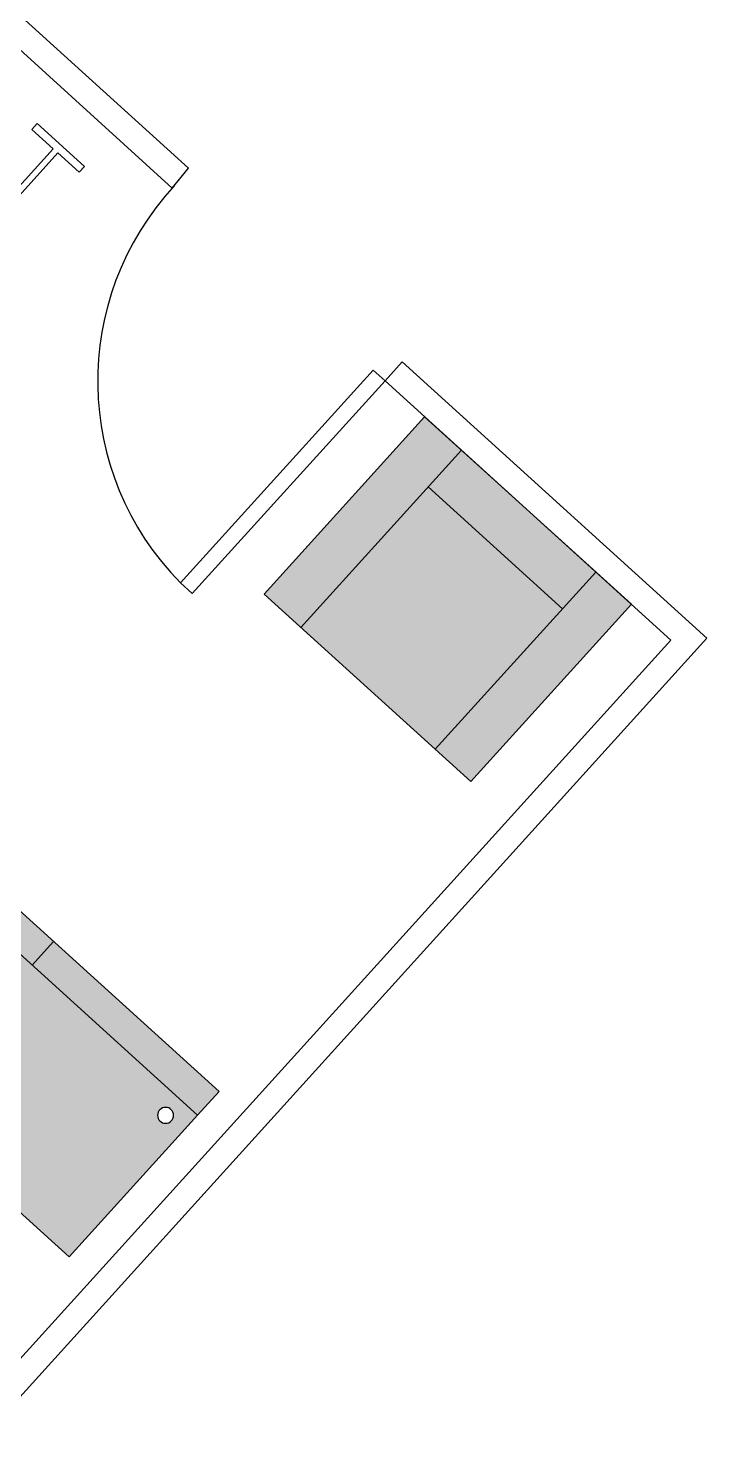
# Model space of a CAD drawing. Extents: x -15 to 8521, y -5327 to 1905.
# Drawn here: x 7420.6 to 7633.5, y -2295.1 to -1855.7 of the extents above; entities that cross this region are included whole.
import ezdxf

# ---------------------------------------------------------------- set-up
doc = ezdxf.new("R2010")
doc.units = 0
for name, color, linetype in [('AR-DIV', 2, 'Continuous'), ('AR-EST', 4, 'Continuous'), ('AR-MOB', 2, 'Continuous'), ('AR-POR', 1, 'Continuous')]:
    doc.layers.add(name, color=color, linetype=linetype)
doc.layers.add('AR-HTC-MOB', color=253, linetype='Continuous', plot=False)

# ---------------------------------------------------------------- blocks, each defined once
blk = doc.blocks.new('porta')
at = {"color": 2}
blk.add_lwpolyline([(0, 0), (0, 0.9), (0.05, 0.9), (0.05, 0)], close=True, dxfattribs=at)
at = {"color": 1}
blk.add_arc((0.0001, 0.0014), 0.9, 359.3457, 86.819, dxfattribs=at)
blk = doc.blocks.new('EST-2')
at = {"layer": 'AR-HTC-MOB'}
h = blk.add_hatch(color=256, dxfattribs=at)
h.dxf.hatch_style = 1
h.paths.add_polyline_path([(1.4002, -0.0004), (1.5002, -0.0002), (1.5002, 0.0999), (1.4, 0.0999)])
h.paths.add_polyline_path([(0.5001, 0.6999), (0.0001, 0.7), (0, 0.1), (1.4, 0.0999), (1.4, 0.0999), (1.4002, 1.4999), (0.8002, 1.4999), (0.8001, 0.9999, -0.326785)])
h.paths.add_polyline_path([(1.3602, 0.1651, -1), (1.3102, 0.1651, -1)], flags=16)
h.paths.add_polyline_path([(1.3185, 1.4259, -1), (1.3685, 1.4259, -1)], flags=16)
h.paths.add_polyline_path([(0.0986, 0.1633, -1), (0.0486, 0.1633, -1)], flags=16)
h.paths.add_polyline_path([(2.1001, 0.9999), (2.1002, 1.4999), (1.5002, 1.4999), (1.5002, 0.0999), (2.9, 0.0998), (2.9001, 0.6998), (2.4001, 0.6999, -0.326785)])
h.paths.add_polyline_path([(1.5898, 0.1651, -1), (1.5398, 0.1651, -1)], flags=16)
h.paths.add_polyline_path([(2.851, 0.168, -1), (2.801, 0.168, -1)], flags=16)
h.paths.add_polyline_path([(1.5291, 1.4263, -1), (1.5791, 1.4263, -1)], flags=16)
h.paths.add_polyline_path([(1.4001, 0.7999), (1.5002, 0.7999), (1.5002, 1.4999), (1.4002, 1.4999)])
h.paths.add_polyline_path([(1.4, 0.0999), (1.5002, 0.0999), (1.5002, 0.7999), (1.4001, 0.7999)])
h.paths.add_polyline_path([(2.2, 0.0999), (2.2, -0.0001), (2.9, -0.0002), (2.9, 0.0998)])
h.paths.add_polyline_path([(2.2, -0.0001), (2.2, 0.0999), (1.5002, 0.0999), (1.5002, -0.0001)])
h.paths.add_polyline_path([(0.7001, 0.1), (0.7001, 0), (1.4002, -0.0001), (1.4, 0.0999)])
h.paths.add_polyline_path([(0, 0.1), (0, 0), (0.7001, 0), (0.7001, 0.1)])
at = {"color": 0}
for p, q in [((2.4001, 0.6999), (2.9001, 0.6998)), ((2.9001, 0.6998), (2.9, 0.0998)), ((2.9, 0.0998), (1.4998, 0.0999)), ((2.2, -0.0001), (2.2, 0.0999)), ((2.9, 0.0998), (2.9, -0.0002)), ((2.9, -0.0002), (1.5, -0.0001))]:
    blk.add_line(p, q, dxfattribs=at)
at = {"color": 1, "linetype": 'Continuous'}
blk.add_circle((2.826, 0.168), 0.025, dxfattribs=at)
blk = doc.blocks.new('poltrona 2')
at = {"layer": 'AR-HTC-MOB'}
h = blk.add_hatch(color=253, dxfattribs=at)
h.dxf.hatch_style = 1
h.paths.add_polyline_path([(1383.4478, 232.7767), (1383.3422, 232.8916), (1382.9235, 232.5063), (1383.0291, 232.3915)])
h.paths.add_polyline_path([(1383.85, 232.3396), (1383.9604, 232.4412), (1383.4525, 232.9931), (1383.3422, 232.8916)])
h.paths.add_polyline_path([(1383.3165, 231.8487), (1383.4313, 231.9544), (1382.9235, 232.5063), (1382.8086, 232.4006)])
h = blk.add_hatch(color=254, dxfattribs=at)
h.dxf.hatch_style = 1
h.paths.add_polyline_path([(1383.4478, 232.7767), (1383.0291, 232.3915), (1383.4313, 231.9544), (1383.85, 232.3396)])
at = {"color": 2}
for p, q in [((1383.3422, 232.8916), (1383.85, 232.3396)), ((1382.9235, 232.5063), (1383.4313, 231.9544))]:
    blk.add_line(p, q, dxfattribs=at)
at = {"color": 1}
blk.add_line((1383.4478, 232.7767), (1383.0291, 232.3915), dxfattribs=at)
at = {"color": 2}
blk.add_lwpolyline([(1382.8086, 232.4006), (1383.4525, 232.9931), (1383.9604, 232.4412), (1383.3165, 231.8487), (1382.8086, 232.4006)], dxfattribs=at)

msp = doc.modelspace()

# ---------------------------------------------------------------- linework, layer by layer
at = {"layer": 'AR-DIV'}
for p, q in [((7152.015, -1610.687), (7470.975, -1899.709)), ((7338.083, -1789.663), (7465.772, -1905.977)), ((7465.848, -1905.893), (7470.975, -1899.709)), ((7532.563, -1966.311), (7537.934, -1960.383)), ((7537.934, -1960.383), (7633.527, -2047.003)), ((7537.934, -1960.383), (7633.527, -2047.003)), ((7532.563, -1966.311), (7622.227, -2047.559)), ((7622.227, -2047.559), (7173.348, -2542.937)), ((7633.527, -2047.003), (7179.276, -2548.309)), ((7633.527, -2047.003), (7179.276, -2548.309))]:
    msp.add_line(p, q, dxfattribs=at)
at = {"layer": 'AR-EST'}
msp.add_lwpolyline([(7423.459, -1885.666), (7438.279, -1899.095), (7436.601, -1900.948), (7429.931, -1894.905), (7406.43, -1920.841), (7413.099, -1926.884), (7411.42, -1928.737), (7396.6, -1915.307), (7398.279, -1913.455), (7404.948, -1919.498), (7428.449, -1893.562), (7421.78, -1887.519), (7423.459, -1885.666)], dxfattribs=at)
msp.add_lwpolyline([(7396.6, -1915.307), (7398.279, -1913.455), (7404.948, -1919.498), (7428.449, -1893.562), (7421.78, -1887.519), (7423.459, -1885.666), (7438.279, -1899.095), (7436.601, -1900.948), (7429.931, -1894.905), (7406.43, -1920.841), (7413.099, -1926.884), (7411.42, -1928.737)], close=True, dxfattribs=at)

# ---------------------------------------------------------------- block references
at = {"layer": 'AR-MOB', "yscale": 100, "zscale": 100}
for name, p, xscale, rotation in [('poltrona 2', (-28133.944, 133627.429), 100, 275.2007393205039), ('EST-2', (7265.572, -1994.365), -100, 137.8296507157127)]:
    msp.add_blockref(name, p, dxfattribs=dict(at, xscale=xscale, rotation=rotation))
at = {"layer": 'AR-POR', "xscale": 100.0004131062641, "yscale": 100.0004131062641, "zscale": 100.0004131062641, "rotation": 137.8191666893976}
msp.add_blockref('porta', (7532.563, -1966.311), dxfattribs=at)

doc.saveas('drawing.dxf')
